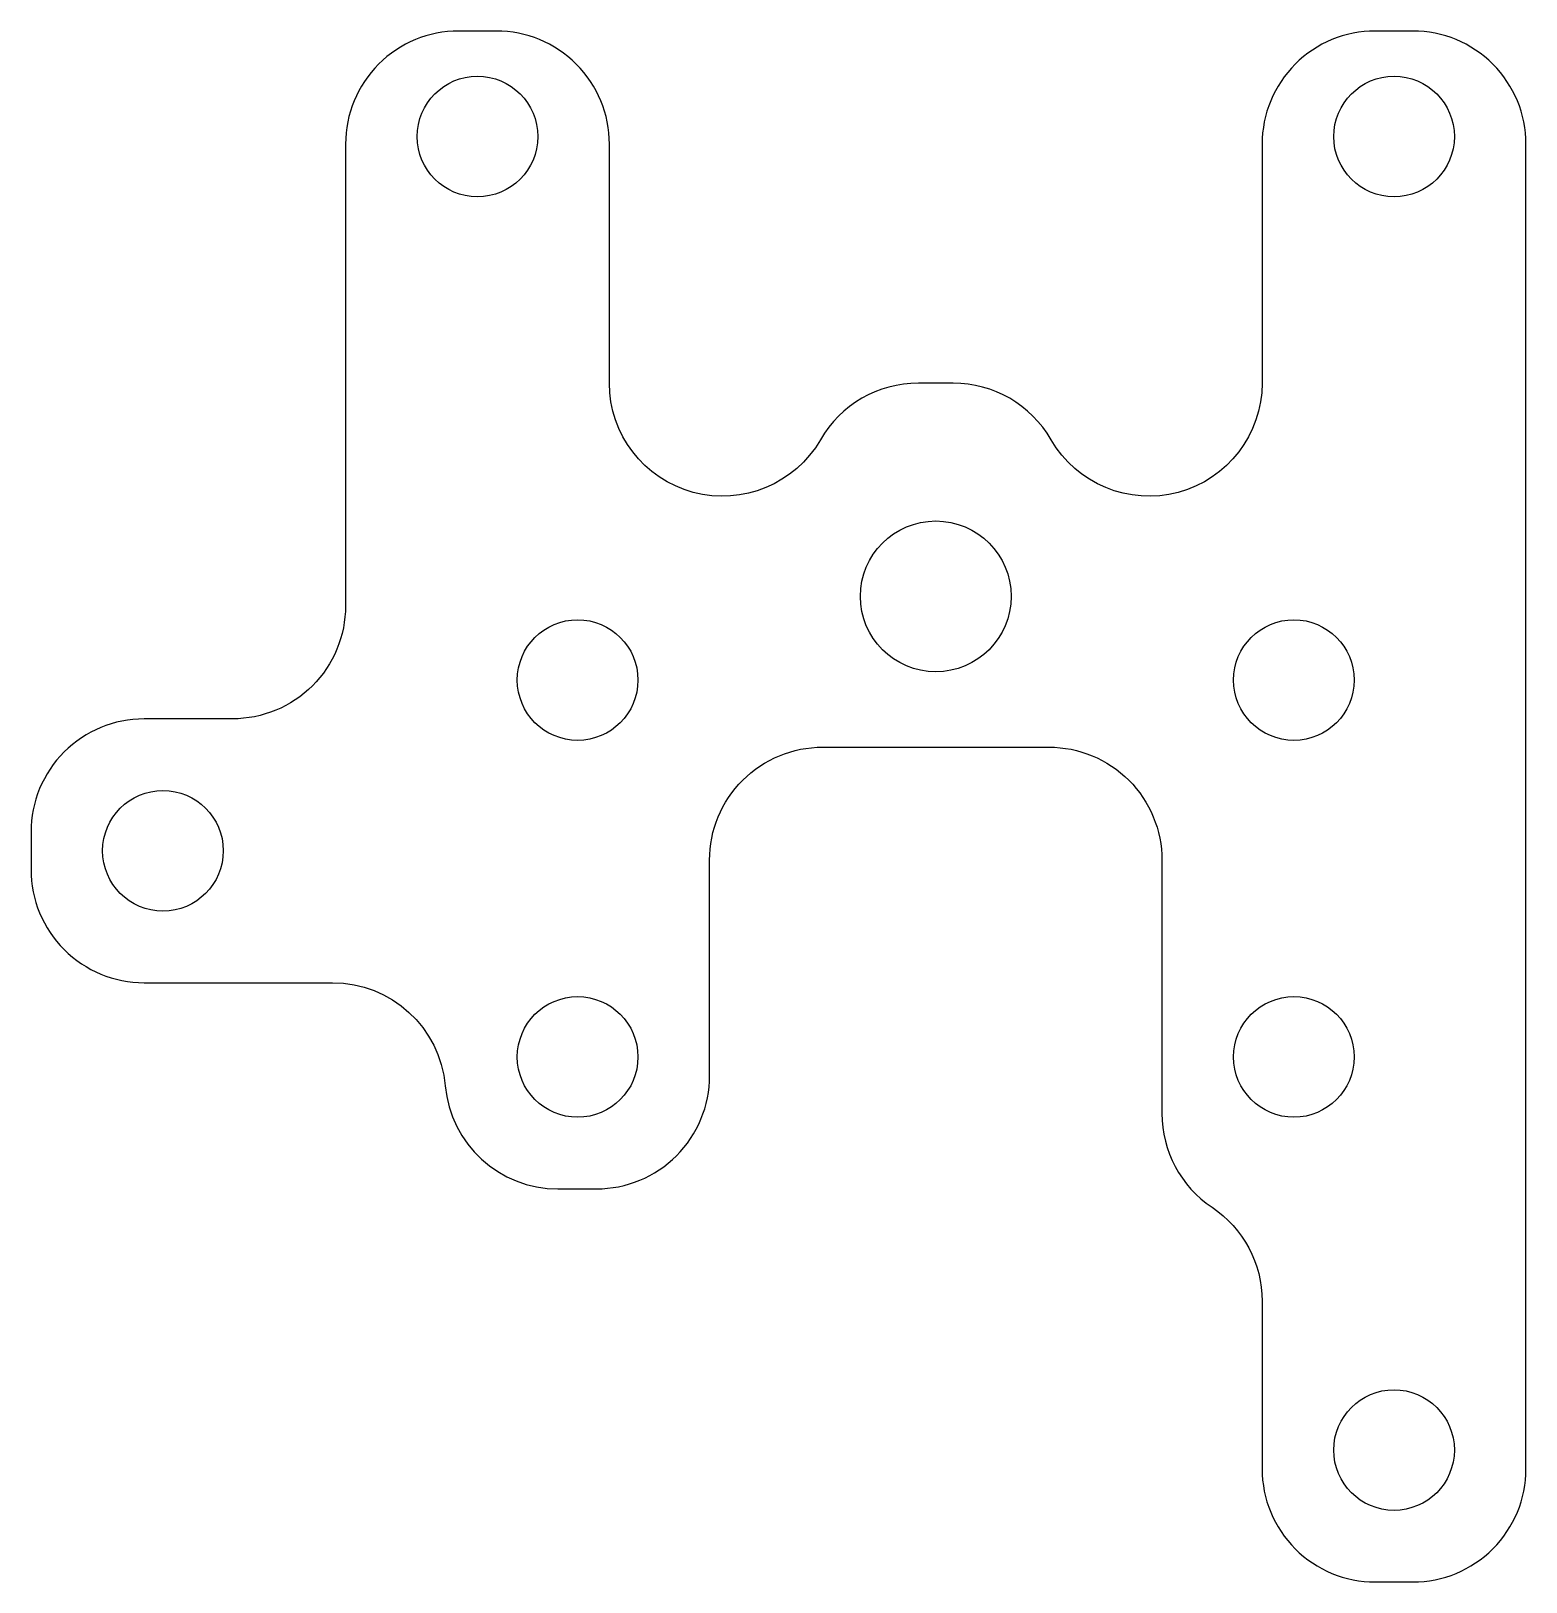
# Model space of a CAD drawing. Header units: millimetres. Extents: x -24 to 15.7, y -1.6 to 39.5.
import ezdxf

# ---------------------------------------------------------------- set-up
doc = ezdxf.new("R2010")
doc.units = ezdxf.units.MM
doc.layers.get('0').update_dxf_attribs({"linetype": 'CONTINUOUS'})

msp = doc.modelspace()

# ---------------------------------------------------------------- linework, layer by layer
msp.add_lwpolyline([(15.657, 36.52, 0.414214), (12.657, 39.52), (11.657, 39.52, 0.414214), (8.657, 36.52), (8.657, 30.177, -0.767327), (3.059, 28.677, 0.267949), (0.461, 30.177), (-0.461, 30.177, 0.267949), (-3.059, 28.677, -0.767327), (-8.657, 30.177), (-8.657, 36.52, 0.414214), (-11.657, 39.52), (-12.657, 39.52, 0.414214), (-15.657, 36.52), (-15.657, 24.27, -0.414214), (-18.657, 21.27), (-21, 21.27, 0.414214), (-24, 18.27), (-24, 17.27, 0.414214), (-21, 14.27), (-16, 14.27, -0.388539), (-13.012, 11.535, 0.388539), (-10.023, 8.8), (-9, 8.8, 0.414214), (-6, 11.8), (-6, 17.52, -0.414214), (-3, 20.52), (3, 20.52, -0.414214), (6, 17.52), (6, 10.802, 0.249969), (7.328, 8.311, -0.249969), (8.657, 5.819), (8.657, 1.37, 0.414214), (11.657, -1.63), (12.657, -1.63, 0.414214), (15.657, 1.37)], format="xyb", close=True)
for centre, radius in [((-12.157, 36.72), 1.6), ((12.157, 36.72), 1.6), ((0, 24.52), 2), ((-9.5, 22.3), 1.6), ((9.5, 22.3), 1.6), ((-20.5, 17.77), 1.6), ((-9.5, 12.3), 1.6), ((9.5, 12.3), 1.6), ((12.157, 1.87), 1.6)]:
    msp.add_circle(centre, radius)

doc.saveas('drawing.dxf')
